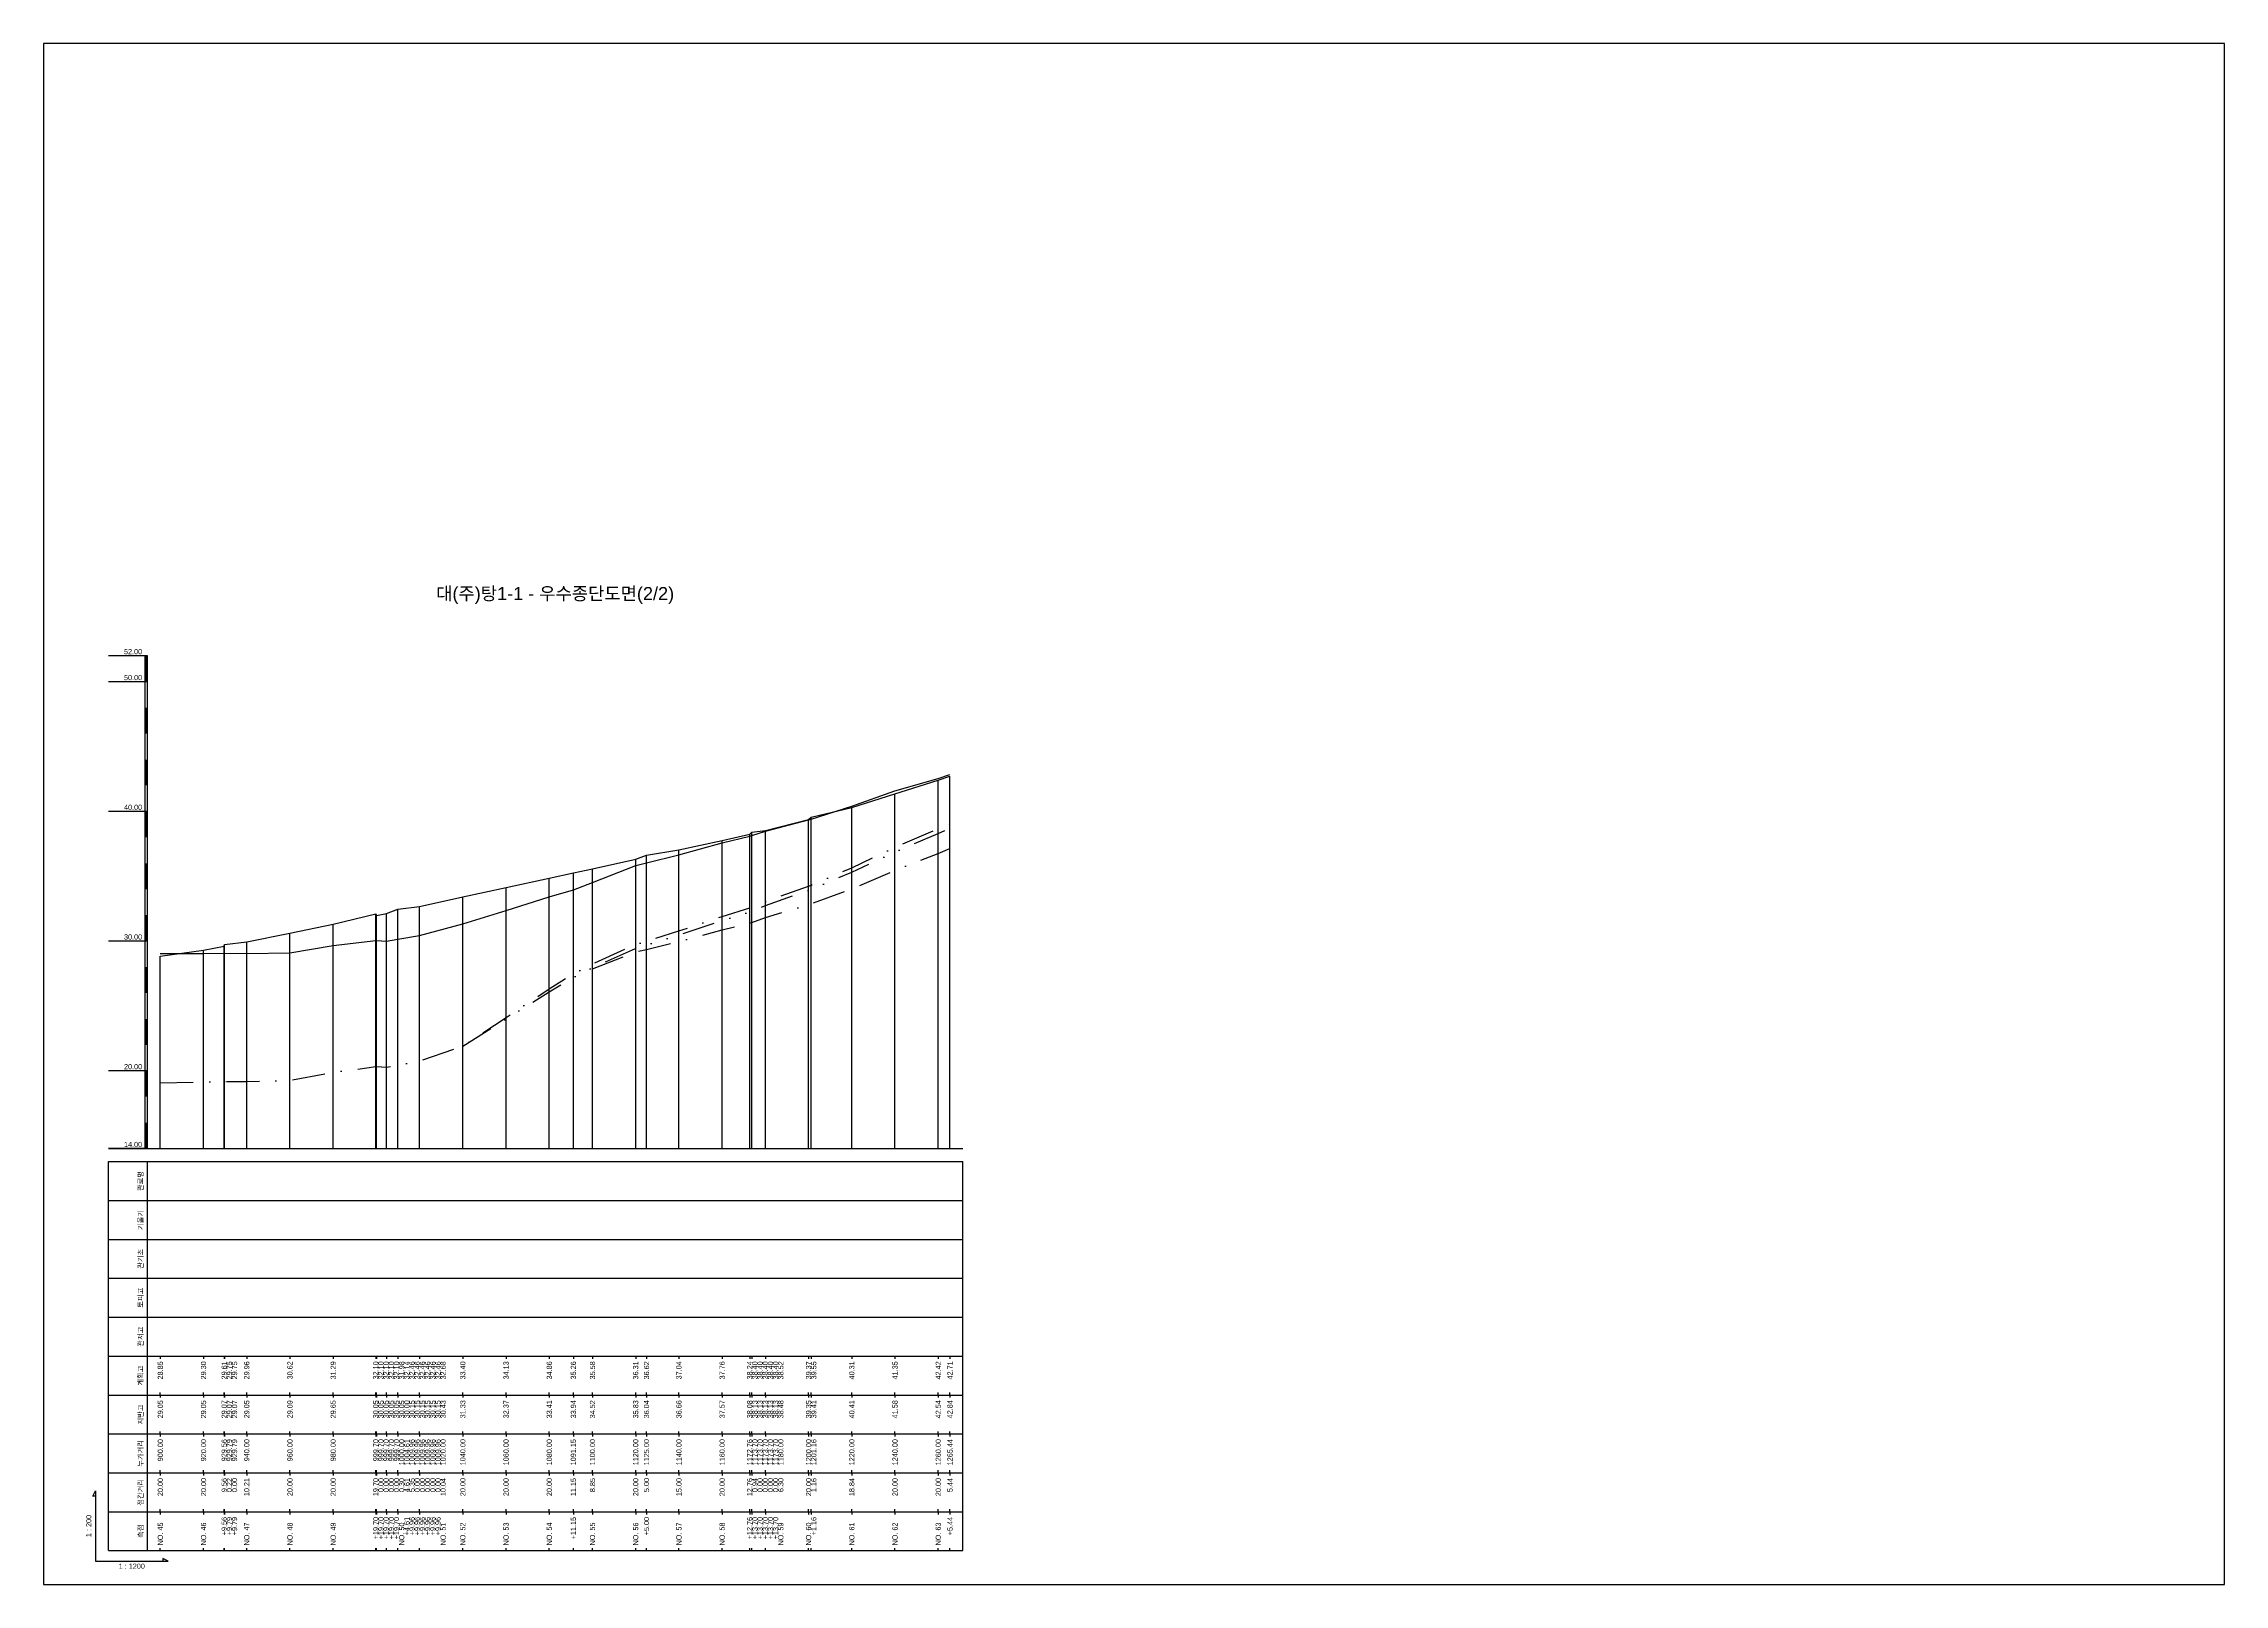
# Model space of a CAD drawing. Header units: millimetres. Extents: x -105495 to 3444, y -108190 to 2013.
# Drawn here: x 20 to 861, y -25760 to -25166 of the extents above; entities that cross this region are included whole.
import ezdxf
from ezdxf.enums import TextEntityAlignment as Align

# ---------------------------------------------------------------- set-up
doc = ezdxf.new("R2010")
doc.units = ezdxf.units.MM
for name, pattern in [('BORDER', [44.45, 12.7, -6.35, 12.7, -6.35, 0, -6.35]), ('DASHDOT', [25.4, 12.7, -6.35, 0, -6.35]), ('DIVIDE', [31.75, 12.7, -6.35, 0, -6.35, 0, -6.35])]:
    doc.linetypes.add(name, pattern=pattern)
for name, color, linetype in [('KZ_종단_계획선', 1, 'Continuous'), ('KZ_종단_노선명', 7, 'Continuous'), ('KZ_종단_도각', 7, 'Continuous'), ('KZ_종단_수직선', 7, 'Continuous'), ('KZ_종단_암선1', 56, 'DASHDOT'), ('KZ_종단_암선2', 4, 'DIVIDE'), ('KZ_종단_암선3', 6, 'BORDER'), ('KZ_종단_지반선', 3, 'Continuous'), ('KZ_종단_테이블문자', 7, 'Continuous'), ('KZ_종단_테이블선', 7, 'Continuous'), ('KZ_종단_폴대', 7, 'Continuous')]:
    doc.layers.add(name, color=color, linetype=linetype)
doc.styles.get("Standard").update_dxf_attribs({"font": 'arial.ttf'})

msp = doc.modelspace()

# ---------------------------------------------------------------- linework, layer by layer
at = {"layer": 'KZ_종단_계획선'}
msp.add_lwpolyline([(65, -25517.77), (65, -25517.77), (81.67, -25515.52), (89.64, -25513.97), (89.82, -25513.27), (89.82, -25513.27), (98.33, -25512.22), (115, -25508.88), (131.67, -25505.53), (148.09, -25501.51), (148.09, -25501.51), (148.09, -25501.51), (148.09, -25501.51), (148.09, -25501.51), (148.33, -25502.12), (152.17, -25501.32), (156.63, -25499.71), (156.63, -25499.71), (156.63, -25499.71), (156.63, -25499.71), (156.63, -25499.71), (156.63, -25499.71), (165, -25498.6), (181.67, -25494.98), (198.33, -25491.35), (215, -25487.72), (224.3, -25485.69), (231.67, -25484.08), (248.33, -25480.45), (252.5, -25478.88), (265, -25476.81), (281.67, -25473.18), (292.3, -25470.82), (293.09, -25469.98), (293.09, -25469.98), (293.09, -25469.98), (293.09, -25469.98), (293.09, -25469.98), (298.33, -25469.41), (315, -25465.17), (315.97, -25464.23), (331.67, -25460.44), (348.33, -25455.25), (365, -25449.91), (369.53, -25448.46)], dxfattribs=at)
at = {"layer": 'KZ_종단_도각'}
msp.add_lwpolyline([(20, -25760), (861, -25760), (861, -25166), (20, -25166)], close=True, dxfattribs=at)
at = {"layer": 'KZ_종단_수직선'}
for p, q in [((369.53, -25592), (369.53, -25448.46)), ((348.33, -25592), (348.33, -25455.25)), ((365, -25592), (365, -25449.91)), ((315, -25592), (315, -25465.17)), ((315.97, -25592), (315.97, -25464.23)), ((331.67, -25592), (331.67, -25460.44)), ((281.67, -25592), (281.67, -25473.18)), ((292.3, -25592), (292.3, -25470.82)), ((293.08, -25592), (293.08, -25469.98)), ((293.08, -25592), (293.08, -25469.98)), ((293.08, -25592), (293.08, -25469.98)), ((293.08, -25592), (293.08, -25469.98)), ((293.08, -25592), (293.08, -25469.98)), ((298.33, -25592), (298.33, -25469.41)), ((248.33, -25592), (248.33, -25480.45)), ((252.5, -25592), (252.5, -25478.88)), ((265, -25592), (265, -25476.81)), ((215, -25592), (215, -25487.72)), ((224.29, -25592), (224.29, -25485.69)), ((231.67, -25592), (231.67, -25484.08)), ((165, -25592), (165, -25498.6)), ((181.67, -25592), (181.67, -25494.98)), ((198.33, -25592), (198.33, -25491.35)), ((131.67, -25592), (131.67, -25505.53)), ((148.08, -25592), (148.08, -25501.51)), ((148.08, -25592), (148.08, -25501.51)), ((148.08, -25592), (148.08, -25501.51)), ((148.08, -25592), (148.08, -25501.51)), ((148.08, -25592), (148.08, -25501.51)), ((148.33, -25592), (148.33, -25502.12)), ((152.17, -25592), (152.17, -25501.32)), ((156.63, -25592), (156.63, -25499.71)), ((156.63, -25592), (156.63, -25499.71)), ((156.63, -25592), (156.63, -25499.71)), ((156.63, -25592), (156.63, -25499.71)), ((156.63, -25592), (156.63, -25499.71)), ((156.63, -25592), (156.63, -25499.71)), ((81.67, -25592), (81.67, -25515.52)), ((89.63, -25592), (89.63, -25513.97)), ((89.82, -25592), (89.82, -25513.27)), ((89.82, -25592), (89.82, -25513.27)), ((98.33, -25592), (98.33, -25512.22)), ((115, -25592), (115, -25508.88)), ((65, -25592), (65, -25517.77))]:
    msp.add_line(p, q, dxfattribs=at)
at = {"layer": 'KZ_종단_암선1', "flags": 128}
msp.add_lwpolyline([(65, -25566.58), (81.67, -25566.37), (89.63, -25566.16), (89.82, -25566.15), (89.82, -25566.15), (98.33, -25566.09), (115, -25565.67), (131.67, -25562.61), (148.08, -25560.4), (148.08, -25560.4), (148.08, -25560.4), (148.08, -25560.4), (148.08, -25560.4), (148.33, -25560.37), (152.17, -25560.61), (156.63, -25559.79), (156.63, -25559.79), (156.63, -25559.79), (156.63, -25559.79), (156.63, -25559.79), (156.63, -25559.79), (165, -25558.26), (181.67, -25552.4), (198.33, -25541.43), (215, -25530.42), (224.29, -25524.54), (231.67, -25520.86), (248.33, -25513.26), (252.5, -25511.97), (265, -25508.09), (281.67, -25502.51), (292.3, -25499.21), (293.08, -25498.88), (293.08, -25498.88), (293.08, -25498.88), (293.08, -25498.88), (293.08, -25498.88), (298.33, -25496.7), (315, -25490.8), (315.97, -25490.38), (331.67, -25483.71), (348.33, -25475.8), (365, -25468.67), (369.53, -25466.55)], dxfattribs=at)
at = {"layer": 'KZ_종단_암선2', "flags": 128}
msp.add_lwpolyline([(181.67, -25552.5), (198.33, -25542.04), (215, -25531.54), (224.29, -25525.94), (231.67, -25522.31), (248.33, -25514.74), (252.5, -25513.46), (265, -25509.6), (281.67, -25504.06), (292.3, -25500.78), (293.08, -25500.46), (293.08, -25500.46), (293.08, -25500.46), (293.08, -25500.46), (293.08, -25500.46), (298.33, -25498.28), (315, -25492.44), (315.97, -25492.03), (331.67, -25485.42), (348.33, -25477.59), (365, -25470.56), (369.53, -25468.46)], dxfattribs=at)
at = {"layer": 'KZ_종단_암선3', "flags": 128}
msp.add_lwpolyline([(231.67, -25522.71), (248.33, -25516.22), (252.5, -25515.2), (265, -25512.15), (281.67, -25507.68), (292.3, -25505.06), (293.08, -25504.78), (293.08, -25504.78), (293.08, -25504.78), (293.08, -25504.78), (293.08, -25504.78), (298.33, -25502.92), (315, -25498), (315.97, -25497.64), (331.67, -25491.82), (348.33, -25484.7), (365, -25478.28), (369.53, -25476.33)], dxfattribs=at)
at = {"layer": 'KZ_종단_지반선', "flags": 128}
msp.add_lwpolyline([(65, -25516.73), (81.67, -25516.77), (89.63, -25516.67), (89.82, -25516.67), (89.82, -25516.67), (98.33, -25516.73), (115, -25516.55), (131.67, -25513.73), (148.08, -25511.76), (148.08, -25511.76), (148.08, -25511.76), (148.08, -25511.76), (148.08, -25511.76), (148.33, -25511.73), (152.17, -25512.02), (156.63, -25511.27), (156.63, -25511.27), (156.63, -25511.27), (156.63, -25511.27), (156.63, -25511.27), (156.63, -25511.27), (165, -25509.86), (181.67, -25505.33), (198.33, -25500.15), (215, -25494.94), (224.29, -25492.28), (231.67, -25489.41), (248.33, -25482.83), (252.5, -25481.79), (265, -25478.68), (281.67, -25474.14), (292.3, -25471.61), (293.08, -25471.35), (293.08, -25471.35), (293.08, -25471.35), (293.08, -25471.35), (293.08, -25471.35), (298.33, -25469.59), (315, -25465.23), (315.97, -25464.93), (331.67, -25459.96), (348.33, -25454.11), (365, -25449.28), (369.53, -25447.81)], dxfattribs=at)
at = {"layer": 'KZ_종단_테이블선'}
for p, q in [((45, -25592), (374.53, -25592)), ((45, -25612), (45, -25597)), ((45, -25597), (374.53, -25597)), ((60, -25612), (60, -25597)), ((374.53, -25612), (374.53, -25597)), ((45, -25627), (45, -25612)), ((45, -25612), (374.53, -25612)), ((60, -25627), (60, -25612)), ((374.53, -25627), (374.53, -25612)), ((45, -25642), (45, -25627)), ((45, -25627), (374.53, -25627)), ((60, -25642), (60, -25627)), ((374.53, -25642), (374.53, -25627)), ((45, -25657), (45, -25642)), ((45, -25642), (374.53, -25642)), ((60, -25657), (60, -25642)), ((374.53, -25657), (374.53, -25642)), ((45, -25672), (45, -25657)), ((45, -25657), (374.53, -25657)), ((60, -25672), (60, -25657)), ((374.53, -25672), (374.53, -25657)), ((45, -25687), (45, -25672)), ((45, -25672), (374.53, -25672)), ((60, -25687), (60, -25672)), ((65, -25672), (65, -25673)), ((81.67, -25672), (81.67, -25673)), ((89.63, -25672), (89.63, -25673)), ((89.82, -25672), (89.82, -25673)), ((89.82, -25672), (89.82, -25673)), ((98.33, -25672), (98.33, -25673)), ((115, -25672), (115, -25673)), ((131.67, -25672), (131.67, -25673)), ((148.08, -25672), (148.08, -25673)), ((148.08, -25672), (148.08, -25673)), ((148.08, -25672), (148.08, -25673)), ((148.08, -25672), (148.08, -25673)), ((148.08, -25672), (148.08, -25673)), ((148.33, -25672), (148.33, -25673)), ((152.17, -25672), (152.17, -25673)), ((156.63, -25672), (156.63, -25673)), ((156.63, -25672), (156.63, -25673)), ((156.63, -25672), (156.63, -25673)), ((156.63, -25672), (156.63, -25673)), ((156.63, -25672), (156.63, -25673)), ((156.63, -25672), (156.63, -25673)), ((165, -25672), (165, -25673)), ((181.67, -25672), (181.67, -25673)), ((198.33, -25672), (198.33, -25673)), ((215, -25672), (215, -25673)), ((224.29, -25672), (224.29, -25673)), ((231.67, -25672), (231.67, -25673)), ((248.33, -25672), (248.33, -25673)), ((252.5, -25672), (252.5, -25673)), ((265, -25672), (265, -25673)), ((281.67, -25672), (281.67, -25673)), ((292.3, -25672), (292.3, -25673)), ((293.08, -25672), (293.08, -25673)), ((293.08, -25672), (293.08, -25673)), ((293.08, -25672), (293.08, -25673)), ((293.08, -25672), (293.08, -25673)), ((293.08, -25672), (293.08, -25673)), ((298.33, -25672), (298.33, -25673)), ((315, -25672), (315, -25673)), ((315.97, -25672), (315.97, -25673)), ((331.67, -25672), (331.67, -25673)), ((348.33, -25672), (348.33, -25673)), ((365, -25672), (365, -25673)), ((369.53, -25672), (369.53, -25673)), ((374.53, -25687), (374.53, -25672)), ((45, -25702), (45, -25687)), ((45, -25687), (374.53, -25687)), ((60, -25702), (60, -25687)), ((65, -25687), (65, -25686)), ((65, -25687), (65, -25688)), ((81.67, -25687), (81.67, -25686)), ((81.67, -25687), (81.67, -25688)), ((89.63, -25687), (89.63, -25686)), ((89.63, -25687), (89.63, -25688)), ((89.82, -25687), (89.82, -25686)), ((89.82, -25687), (89.82, -25686)), ((89.82, -25687), (89.82, -25688)), ((89.82, -25687), (89.82, -25688)), ((98.33, -25687), (98.33, -25686)), ((98.33, -25687), (98.33, -25688)), ((115, -25687), (115, -25686)), ((115, -25687), (115, -25688)), ((131.67, -25687), (131.67, -25686)), ((131.67, -25687), (131.67, -25688)), ((148.08, -25687), (148.08, -25686)), ((148.08, -25687), (148.08, -25686)), ((148.08, -25687), (148.08, -25686)), ((148.08, -25687), (148.08, -25686)), ((148.08, -25687), (148.08, -25686)), ((148.08, -25687), (148.08, -25688)), ((148.08, -25687), (148.08, -25688)), ((148.08, -25687), (148.08, -25688)), ((148.08, -25687), (148.08, -25688)), ((148.08, -25687), (148.08, -25688)), ((148.33, -25687), (148.33, -25686)), ((148.33, -25687), (148.33, -25688)), ((152.17, -25687), (152.17, -25686)), ((152.17, -25687), (152.17, -25688)), ((156.63, -25687), (156.63, -25686)), ((156.63, -25687), (156.63, -25686)), ((156.63, -25687), (156.63, -25686)), ((156.63, -25687), (156.63, -25686)), ((156.63, -25687), (156.63, -25686)), ((156.63, -25687), (156.63, -25686)), ((156.63, -25687), (156.63, -25688)), ((156.63, -25687), (156.63, -25688)), ((156.63, -25687), (156.63, -25688)), ((156.63, -25687), (156.63, -25688)), ((156.63, -25687), (156.63, -25688)), ((156.63, -25687), (156.63, -25688)), ((165, -25687), (165, -25686)), ((165, -25687), (165, -25688)), ((181.67, -25687), (181.67, -25686)), ((181.67, -25687), (181.67, -25688)), ((198.33, -25687), (198.33, -25686)), ((198.33, -25687), (198.33, -25688)), ((215, -25687), (215, -25686)), ((215, -25687), (215, -25688)), ((224.29, -25687), (224.29, -25686)), ((224.29, -25687), (224.29, -25688)), ((231.67, -25687), (231.67, -25686)), ((231.67, -25687), (231.67, -25688)), ((248.33, -25687), (248.33, -25686)), ((248.33, -25687), (248.33, -25688)), ((252.5, -25687), (252.5, -25686)), ((252.5, -25687), (252.5, -25688)), ((265, -25687), (265, -25686)), ((265, -25687), (265, -25688)), ((281.67, -25687), (281.67, -25686)), ((281.67, -25687), (281.67, -25688)), ((292.3, -25687), (292.3, -25686)), ((292.3, -25687), (292.3, -25688)), ((293.08, -25687), (293.08, -25686)), ((293.08, -25687), (293.08, -25686)), ((293.08, -25687), (293.08, -25686)), ((293.08, -25687), (293.08, -25686)), ((293.08, -25687), (293.08, -25686)), ((293.08, -25687), (293.08, -25688)), ((293.08, -25687), (293.08, -25688)), ((293.08, -25687), (293.08, -25688)), ((293.08, -25687), (293.08, -25688)), ((293.08, -25687), (293.08, -25688)), ((298.33, -25687), (298.33, -25686)), ((298.33, -25687), (298.33, -25688)), ((315, -25687), (315, -25686)), ((315, -25687), (315, -25688)), ((315.97, -25687), (315.97, -25686)), ((315.97, -25687), (315.97, -25688)), ((331.67, -25687), (331.67, -25686)), ((331.67, -25687), (331.67, -25688)), ((348.33, -25687), (348.33, -25686)), ((348.33, -25687), (348.33, -25688)), ((365, -25687), (365, -25686)), ((365, -25687), (365, -25688)), ((369.53, -25687), (369.53, -25686)), ((369.53, -25687), (369.53, -25688)), ((374.53, -25702), (374.53, -25687)), ((45, -25717), (45, -25702)), ((45, -25702), (374.53, -25702)), ((60, -25717), (60, -25702)), ((65, -25702), (65, -25701)), ((65, -25702), (65, -25703)), ((81.67, -25702), (81.67, -25701)), ((81.67, -25702), (81.67, -25703)), ((89.63, -25702), (89.63, -25701)), ((89.63, -25702), (89.63, -25703)), ((89.82, -25702), (89.82, -25701)), ((89.82, -25702), (89.82, -25701)), ((89.82, -25702), (89.82, -25703)), ((89.82, -25702), (89.82, -25703)), ((98.33, -25702), (98.33, -25701)), ((98.33, -25702), (98.33, -25703)), ((115, -25702), (115, -25701)), ((115, -25702), (115, -25703)), ((131.67, -25702), (131.67, -25701)), ((131.67, -25702), (131.67, -25703)), ((148.08, -25702), (148.08, -25701)), ((148.08, -25702), (148.08, -25701)), ((148.08, -25702), (148.08, -25701)), ((148.08, -25702), (148.08, -25701)), ((148.08, -25702), (148.08, -25701)), ((148.08, -25702), (148.08, -25703)), ((148.08, -25702), (148.08, -25703)), ((148.08, -25702), (148.08, -25703)), ((148.08, -25702), (148.08, -25703)), ((148.08, -25702), (148.08, -25703)), ((148.33, -25702), (148.33, -25701)), ((148.33, -25702), (148.33, -25703)), ((152.17, -25702), (152.17, -25701)), ((152.17, -25702), (152.17, -25703)), ((156.63, -25702), (156.63, -25701)), ((156.63, -25702), (156.63, -25701)), ((156.63, -25702), (156.63, -25701)), ((156.63, -25702), (156.63, -25701)), ((156.63, -25702), (156.63, -25701)), ((156.63, -25702), (156.63, -25701)), ((156.63, -25702), (156.63, -25703)), ((156.63, -25702), (156.63, -25703)), ((156.63, -25702), (156.63, -25703)), ((156.63, -25702), (156.63, -25703)), ((156.63, -25702), (156.63, -25703)), ((156.63, -25702), (156.63, -25703)), ((165, -25702), (165, -25701)), ((165, -25702), (165, -25703)), ((181.67, -25702), (181.67, -25701)), ((181.67, -25702), (181.67, -25703)), ((198.33, -25702), (198.33, -25701)), ((198.33, -25702), (198.33, -25703)), ((215, -25702), (215, -25701)), ((215, -25702), (215, -25703)), ((224.29, -25702), (224.29, -25701)), ((224.29, -25702), (224.29, -25703)), ((231.67, -25702), (231.67, -25701)), ((231.67, -25702), (231.67, -25703)), ((248.33, -25702), (248.33, -25701)), ((248.33, -25702), (248.33, -25703)), ((252.5, -25702), (252.5, -25701)), ((252.5, -25702), (252.5, -25703)), ((265, -25702), (265, -25701)), ((265, -25702), (265, -25703)), ((281.67, -25702), (281.67, -25701)), ((281.67, -25702), (281.67, -25703)), ((292.3, -25702), (292.3, -25701)), ((292.3, -25702), (292.3, -25703)), ((293.08, -25702), (293.08, -25701)), ((293.08, -25702), (293.08, -25701)), ((293.08, -25702), (293.08, -25701)), ((293.08, -25702), (293.08, -25701)), ((293.08, -25702), (293.08, -25701)), ((293.08, -25702), (293.08, -25703)), ((293.08, -25702), (293.08, -25703)), ((293.08, -25702), (293.08, -25703)), ((293.08, -25702), (293.08, -25703)), ((293.08, -25702), (293.08, -25703)), ((298.33, -25702), (298.33, -25701)), ((298.33, -25702), (298.33, -25703)), ((315, -25702), (315, -25701)), ((315, -25702), (315, -25703)), ((315.97, -25702), (315.97, -25701)), ((315.97, -25702), (315.97, -25703)), ((331.67, -25702), (331.67, -25701)), ((331.67, -25702), (331.67, -25703)), ((348.33, -25702), (348.33, -25701)), ((348.33, -25702), (348.33, -25703)), ((365, -25702), (365, -25701)), ((365, -25702), (365, -25703)), ((369.53, -25702), (369.53, -25701)), ((369.53, -25702), (369.53, -25703)), ((374.53, -25717), (374.53, -25702)), ((45, -25732), (45, -25717)), ((45, -25717), (374.53, -25717)), ((60, -25732), (60, -25717)), ((65, -25717), (65, -25716)), ((65, -25717), (65, -25718)), ((81.67, -25717), (81.67, -25716)), ((81.67, -25717), (81.67, -25718)), ((89.63, -25717), (89.63, -25716)), ((89.63, -25717), (89.63, -25718)), ((89.82, -25717), (89.82, -25716)), ((89.82, -25717), (89.82, -25716)), ((89.82, -25717), (89.82, -25718)), ((89.82, -25717), (89.82, -25718)), ((98.33, -25717), (98.33, -25716)), ((98.33, -25717), (98.33, -25718)), ((115, -25717), (115, -25716)), ((115, -25717), (115, -25718)), ((131.67, -25717), (131.67, -25716)), ((131.67, -25717), (131.67, -25718)), ((148.08, -25717), (148.08, -25716)), ((148.08, -25717), (148.08, -25716)), ((148.08, -25717), (148.08, -25716)), ((148.08, -25717), (148.08, -25716)), ((148.08, -25717), (148.08, -25716)), ((148.08, -25717), (148.08, -25718)), ((148.08, -25717), (148.08, -25718)), ((148.08, -25717), (148.08, -25718)), ((148.08, -25717), (148.08, -25718)), ((148.08, -25717), (148.08, -25718)), ((148.33, -25717), (148.33, -25716)), ((148.33, -25717), (148.33, -25718)), ((152.17, -25717), (152.17, -25716)), ((152.17, -25717), (152.17, -25718)), ((156.63, -25717), (156.63, -25716)), ((156.63, -25717), (156.63, -25716)), ((156.63, -25717), (156.63, -25716)), ((156.63, -25717), (156.63, -25716)), ((156.63, -25717), (156.63, -25716)), ((156.63, -25717), (156.63, -25716)), ((156.63, -25717), (156.63, -25718)), ((156.63, -25717), (156.63, -25718)), ((156.63, -25717), (156.63, -25718)), ((156.63, -25717), (156.63, -25718)), ((156.63, -25717), (156.63, -25718)), ((156.63, -25717), (156.63, -25718)), ((165, -25717), (165, -25716)), ((165, -25717), (165, -25718)), ((181.67, -25717), (181.67, -25716)), ((181.67, -25717), (181.67, -25718)), ((198.33, -25717), (198.33, -25716)), ((198.33, -25717), (198.33, -25718)), ((215, -25717), (215, -25716)), ((215, -25717), (215, -25718)), ((224.29, -25717), (224.29, -25716)), ((224.29, -25717), (224.29, -25718)), ((231.67, -25717), (231.67, -25716)), ((231.67, -25717), (231.67, -25718)), ((248.33, -25717), (248.33, -25716)), ((248.33, -25717), (248.33, -25718)), ((252.5, -25717), (252.5, -25716)), ((252.5, -25717), (252.5, -25718)), ((265, -25717), (265, -25716)), ((265, -25717), (265, -25718)), ((281.67, -25717), (281.67, -25716)), ((281.67, -25717), (281.67, -25718)), ((292.3, -25717), (292.3, -25716)), ((292.3, -25717), (292.3, -25718)), ((293.08, -25717), (293.08, -25716)), ((293.08, -25717), (293.08, -25716)), ((293.08, -25717), (293.08, -25716)), ((293.08, -25717), (293.08, -25716)), ((293.08, -25717), (293.08, -25716)), ((293.08, -25717), (293.08, -25718)), ((293.08, -25717), (293.08, -25718)), ((293.08, -25717), (293.08, -25718)), ((293.08, -25717), (293.08, -25718)), ((293.08, -25717), (293.08, -25718)), ((298.33, -25717), (298.33, -25716)), ((298.33, -25717), (298.33, -25718)), ((315, -25717), (315, -25716)), ((315, -25717), (315, -25718)), ((315.97, -25717), (315.97, -25716)), ((315.97, -25717), (315.97, -25718)), ((331.67, -25717), (331.67, -25716)), ((331.67, -25717), (331.67, -25718)), ((348.33, -25717), (348.33, -25716)), ((348.33, -25717), (348.33, -25718)), ((365, -25717), (365, -25716)), ((365, -25717), (365, -25718)), ((369.53, -25717), (369.53, -25716)), ((369.53, -25717), (369.53, -25718)), ((374.53, -25732), (374.53, -25717)), ((45, -25747), (45, -25732)), ((45, -25732), (374.53, -25732)), ((60, -25747), (60, -25732)), ((65, -25732), (65, -25731)), ((65, -25732), (65, -25733)), ((81.67, -25732), (81.67, -25731)), ((81.67, -25732), (81.67, -25733)), ((89.63, -25732), (89.63, -25731)), ((89.63, -25732), (89.63, -25733)), ((89.82, -25732), (89.82, -25731)), ((89.82, -25732), (89.82, -25731)), ((89.82, -25732), (89.82, -25733)), ((89.82, -25732), (89.82, -25733)), ((98.33, -25732), (98.33, -25731)), ((98.33, -25732), (98.33, -25733)), ((115, -25732), (115, -25731)), ((115, -25732), (115, -25733)), ((131.67, -25732), (131.67, -25731)), ((131.67, -25732), (131.67, -25733)), ((148.08, -25732), (148.08, -25731)), ((148.08, -25732), (148.08, -25731)), ((148.08, -25732), (148.08, -25731)), ((148.08, -25732), (148.08, -25731)), ((148.08, -25732), (148.08, -25731)), ((148.08, -25732), (148.08, -25733)), ((148.08, -25732), (148.08, -25733)), ((148.08, -25732), (148.08, -25733)), ((148.08, -25732), (148.08, -25733)), ((148.08, -25732), (148.08, -25733)), ((148.33, -25732), (148.33, -25731)), ((148.33, -25732), (148.33, -25733)), ((152.17, -25732), (152.17, -25731)), ((152.17, -25732), (152.17, -25733)), ((156.63, -25732), (156.63, -25731)), ((156.63, -25732), (156.63, -25731)), ((156.63, -25732), (156.63, -25731)), ((156.63, -25732), (156.63, -25731)), ((156.63, -25732), (156.63, -25731)), ((156.63, -25732), (156.63, -25731)), ((156.63, -25732), (156.63, -25733)), ((156.63, -25732), (156.63, -25733)), ((156.63, -25732), (156.63, -25733)), ((156.63, -25732), (156.63, -25733)), ((156.63, -25732), (156.63, -25733)), ((156.63, -25732), (156.63, -25733)), ((165, -25732), (165, -25731)), ((165, -25732), (165, -25733)), ((181.67, -25732), (181.67, -25731)), ((181.67, -25732), (181.67, -25733)), ((198.33, -25732), (198.33, -25731)), ((198.33, -25732), (198.33, -25733)), ((215, -25732), (215, -25731)), ((215, -25732), (215, -25733)), ((224.29, -25732), (224.29, -25731)), ((224.29, -25732), (224.29, -25733)), ((231.67, -25732), (231.67, -25731)), ((231.67, -25732), (231.67, -25733)), ((248.33, -25732), (248.33, -25731)), ((248.33, -25732), (248.33, -25733)), ((252.5, -25732), (252.5, -25731)), ((252.5, -25732), (252.5, -25733)), ((265, -25732), (265, -25731)), ((265, -25732), (265, -25733)), ((281.67, -25732), (281.67, -25731)), ((281.67, -25732), (281.67, -25733)), ((292.3, -25732), (292.3, -25731)), ((292.3, -25732), (292.3, -25733)), ((293.08, -25732), (293.08, -25731)), ((293.08, -25732), (293.08, -25731)), ((293.08, -25732), (293.08, -25731)), ((293.08, -25732), (293.08, -25731)), ((293.08, -25732), (293.08, -25731)), ((293.08, -25732), (293.08, -25733)), ((293.08, -25732), (293.08, -25733)), ((293.08, -25732), (293.08, -25733)), ((293.08, -25732), (293.08, -25733)), ((293.08, -25732), (293.08, -25733)), ((298.33, -25732), (298.33, -25731)), ((298.33, -25732), (298.33, -25733)), ((315, -25732), (315, -25731)), ((315, -25732), (315, -25733)), ((315.97, -25732), (315.97, -25731)), ((315.97, -25732), (315.97, -25733)), ((331.67, -25732), (331.67, -25731)), ((331.67, -25732), (331.67, -25733)), ((348.33, -25732), (348.33, -25731)), ((348.33, -25732), (348.33, -25733)), ((365, -25732), (365, -25731)), ((365, -25732), (365, -25733)), ((369.53, -25732), (369.53, -25731)), ((369.53, -25732), (369.53, -25733)), ((374.53, -25747), (374.53, -25732)), ((45, -25747), (374.53, -25747)), ((65, -25747), (65, -25746)), ((81.67, -25747), (81.67, -25746)), ((89.63, -25747), (89.63, -25746)), ((89.82, -25747), (89.82, -25746)), ((89.82, -25747), (89.82, -25746)), ((98.33, -25747), (98.33, -25746)), ((115, -25747), (115, -25746)), ((131.67, -25747), (131.67, -25746)), ((148.08, -25747), (148.08, -25746)), ((148.08, -25747), (148.08, -25746)), ((148.08, -25747), (148.08, -25746)), ((148.08, -25747), (148.08, -25746)), ((148.08, -25747), (148.08, -25746)), ((148.33, -25747), (148.33, -25746)), ((152.17, -25747), (152.17, -25746)), ((156.63, -25747), (156.63, -25746)), ((156.63, -25747), (156.63, -25746)), ((156.63, -25747), (156.63, -25746)), ((156.63, -25747), (156.63, -25746)), ((156.63, -25747), (156.63, -25746)), ((156.63, -25747), (156.63, -25746)), ((165, -25747), (165, -25746)), ((181.67, -25747), (181.67, -25746)), ((198.33, -25747), (198.33, -25746)), ((215, -25747), (215, -25746)), ((224.29, -25747), (224.29, -25746)), ((231.67, -25747), (231.67, -25746)), ((248.33, -25747), (248.33, -25746)), ((252.5, -25747), (252.5, -25746)), ((265, -25747), (265, -25746)), ((281.67, -25747), (281.67, -25746)), ((292.3, -25747), (292.3, -25746)), ((293.08, -25747), (293.08, -25746)), ((293.08, -25747), (293.08, -25746)), ((293.08, -25747), (293.08, -25746)), ((293.08, -25747), (293.08, -25746)), ((293.08, -25747), (293.08, -25746)), ((298.33, -25747), (298.33, -25746)), ((315, -25747), (315, -25746)), ((315.97, -25747), (315.97, -25746)), ((331.67, -25747), (331.67, -25746)), ((348.33, -25747), (348.33, -25746)), ((365, -25747), (365, -25746)), ((369.53, -25747), (369.53, -25746))]:
    msp.add_line(p, q, dxfattribs=at)
msp.add_lwpolyline([(40, -25726), (39, -25726), (40, -25724), (40, -25751), (68, -25751), (66, -25750), (66, -25751)], dxfattribs=at)
at = {"layer": 'KZ_종단_폴대'}
for p, q in [((60, -25402), (45, -25402)), ((60, -25412), (45, -25412)), ((60, -25462), (45, -25462)), ((60, -25512), (45, -25512)), ((60, -25562), (45, -25562)), ((60, -25592), (45, -25592))]:
    msp.add_line(p, q, dxfattribs=at)
at = {"layer": 'KZ_종단_폴대', "const_width": 1}
for points in [[(59.5, -25412), (59.5, -25402)], [(59.5, -25432), (59.5, -25422)], [(59.5, -25452), (59.5, -25442)], [(59.5, -25472), (59.5, -25462)], [(59.5, -25492), (59.5, -25482)], [(59.5, -25512), (59.5, -25502)], [(59.5, -25532), (59.5, -25522)], [(59.5, -25552), (59.5, -25542)], [(59.5, -25572), (59.5, -25562)], [(59.5, -25592), (59.5, -25582)]]:
    msp.add_lwpolyline(points, dxfattribs=at)
at = {"layer": 'KZ_종단_폴대'}
msp.add_lwpolyline([(60, -25592), (60, -25402), (59, -25402), (59, -25592), (60, -25592)], dxfattribs=at)

# ---------------------------------------------------------------- texts
at = {"layer": 'KZ_종단_노선명'}
msp.add_text('대(주)탕1-1 - 우수종단도면(2/2)', height=5, dxfattribs=at).set_placement((217.27, -25382), align=Align.BOTTOM_CENTER)
at = {"layer": 'KZ_종단_테이블문자'}
for s, p in [('28.85', (65, -25674)), ('29.30', (81.67, -25674)), ('29.61', (89.63, -25674)), ('29.75', (91.63, -25674)), ('29.75', (93.63, -25674)), ('29.96', (98.33, -25674)), ('30.62', (115, -25674)), ('31.29', (131.67, -25674)), ('32.10', (148.08, -25674)), ('32.10', (150.08, -25674)), ('32.10', (152.08, -25674)), ('32.10', (154.08, -25674)), ('32.10', (156.08, -25674)), ('31.98', (158.08, -25674)), ('32.14', (160.08, -25674)), ('32.46', (162.08, -25674)), ('32.46', (164.08, -25674)), ('32.46', (166.08, -25674)), ('32.46', (168.08, -25674)), ('32.46', (170.08, -25674)), ('32.46', (172.08, -25674)), ('32.68', (174.08, -25674)), ('33.40', (181.67, -25674)), ('34.13', (198.33, -25674)), ('34.86', (215, -25674)), ('35.26', (224.29, -25674)), ('35.58', (231.67, -25674)), ('36.31', (248.33, -25674)), ('36.62', (252.5, -25674)), ('37.04', (265, -25674)), ('37.76', (281.67, -25674)), ('38.24', (292.3, -25674)), ('38.40', (294.3, -25674)), ('38.40', (296.3, -25674)), ('38.40', (298.3, -25674)), ('38.40', (300.3, -25674)), ('38.40', (302.3, -25674)), ('38.52', (304.3, -25674)), ('39.37', (315, -25674)), ('39.55', (317, -25674)), ('40.31', (331.67, -25674)), ('41.35', (348.33, -25674)), ('42.42', (365, -25674)), ('42.71', (369.53, -25674)), ('29.05', (65, -25689)), ('29.05', (81.67, -25689)), ('29.07', (89.63, -25689)), ('29.07', (91.63, -25689)), ('29.07', (93.63, -25689)), ('29.05', (98.33, -25689)), ('29.09', (115, -25689)), ('29.65', (131.67, -25689)), ('30.05', (148.08, -25689)), ('30.05', (150.08, -25689)), ('30.05', (152.08, -25689)), ('30.05', (154.08, -25689)), ('30.05', (156.08, -25689)), ('30.05', (158.08, -25689)), ('30.00', (160.08, -25689)), ('30.15', (162.08, -25689)), ('30.15', (164.08, -25689)), ('30.15', (166.08, -25689)), ('30.15', (168.08, -25689)), ('30.15', (170.08, -25689)), ('30.15', (172.08, -25689)), ('30.43', (174.08, -25689)), ('31.33', (181.67, -25689)), ('32.37', (198.33, -25689)), ('33.41', (215, -25689)), ('33.94', (224.29, -25689)), ('34.52', (231.67, -25689)), ('35.83', (248.33, -25689)), ('36.04', (252.5, -25689)), ('36.66', (265, -25689)), ('37.57', (281.67, -25689)), ('38.08', (292.3, -25689)), ('38.13', (294.3, -25689)), ('38.13', (296.3, -25689)), ('38.13', (298.3, -25689)), ('38.13', (300.3, -25689)), ('38.13', (302.3, -25689)), ('38.48', (304.3, -25689)), ('39.35', (315, -25689)), ('39.41', (317, -25689)), ('40.41', (331.67, -25689)), ('41.58', (348.33, -25689)), ('42.54', (365, -25689)), ('42.84', (369.53, -25689)), ('900.00', (65, -25704)), ('920.00', (81.67, -25704)), ('929.56', (89.63, -25704)), ('929.79', (91.63, -25704)), ('929.79', (93.63, -25704)), ('940.00', (98.33, -25704)), ('960.00', (115, -25704)), ('980.00', (131.67, -25704)), ('999.70', (148.08, -25704)), ('999.70', (150.08, -25704)), ('999.70', (152.08, -25704)), ('999.70', (154.08, -25704)), ('999.70', (156.08, -25704)), ('1000.00', (158.08, -25704)), ('1004.61', (160.08, -25704)), ('1009.96', (162.08, -25704)), ('1009.96', (164.08, -25704)), ('1009.96', (166.08, -25704)), ('1009.96', (168.08, -25704)), ('1009.96', (170.08, -25704)), ('1009.96', (172.08, -25704)), ('1020.00', (174.08, -25704)), ('1040.00', (181.67, -25704)), ('1060.00', (198.33, -25704)), ('1080.00', (215, -25704)), ('1091.15', (224.29, -25704)), ('1100.00', (231.67, -25704)), ('1120.00', (248.33, -25704)), ('1125.00', (252.5, -25704)), ('1140.00', (265, -25704)), ('1160.00', (281.67, -25704)), ('1172.76', (292.3, -25704)), ('1173.70', (294.3, -25704)), ('1173.70', (296.3, -25704)), ('1173.70', (298.3, -25704)), ('1173.70', (300.3, -25704)), ('1173.70', (302.3, -25704)), ('1180.00', (304.3, -25704)), ('1200.00', (315, -25704)), ('1201.16', (317, -25704)), ('1220.00', (331.67, -25704)), ('1240.00', (348.33, -25704)), ('1260.00', (365, -25704)), ('1265.44', (369.53, -25704)), ('20.00', (65, -25719)), ('20.00', (81.67, -25719)), ('9.56', (89.63, -25719)), ('0.22', (91.63, -25719)), ('0.00', (93.63, -25719)), ('10.21', (98.33, -25719)), ('20.00', (115, -25719)), ('20.00', (131.67, -25719)), ('19.70', (148.08, -25719)), ('0.00', (150.08, -25719)), ('0.00', (152.08, -25719)), ('0.00', (154.08, -25719)), ('0.00', (156.08, -25719)), ('0.30', (158.08, -25719)), ('4.61', (160.08, -25719)), ('5.35', (162.08, -25719)), ('0.00', (164.08, -25719)), ('0.00', (166.08, -25719)), ('0.00', (168.08, -25719)), ('0.00', (170.08, -25719)), ('0.00', (172.08, -25719)), ('10.04', (174.08, -25719)), ('20.00', (181.67, -25719)), ('20.00', (198.33, -25719)), ('20.00', (215, -25719)), ('11.15', (224.29, -25719)), ('8.85', (231.67, -25719)), ('20.00', (248.33, -25719)), ('5.00', (252.5, -25719)), ('15.00', (265, -25719)), ('20.00', (281.67, -25719)), ('12.76', (292.3, -25719)), ('0.94', (294.3, -25719)), ('0.00', (296.3, -25719)), ('0.00', (298.3, -25719)), ('0.00', (300.3, -25719)), ('0.00', (302.3, -25719)), ('6.30', (304.3, -25719)), ('20.00', (315, -25719)), ('1.16', (317, -25719)), ('18.84', (331.67, -25719)), ('20.00', (348.33, -25719)), ('20.00', (365, -25719)), ('5.44', (369.53, -25719)), ('+9.56', (89.63, -25734)), ('+9.79', (91.63, -25734)), ('+9.79', (93.63, -25734)), ('+19.70', (148.08, -25734)), ('+19.70', (150.08, -25734)), ('+19.70', (152.08, -25734)), ('+19.70', (154.08, -25734)), ('+19.70', (156.08, -25734)), ('+4.61', (160.08, -25734)), ('+9.96', (162.08, -25734)), ('+9.96', (164.08, -25734)), ('+9.96', (166.08, -25734)), ('+9.96', (168.08, -25734)), ('+9.96', (170.08, -25734)), ('+9.96', (172.08, -25734)), ('+11.15', (224.29, -25734)), ('+5.00', (252.5, -25734)), ('+12.76', (292.3, -25734)), ('+13.70', (294.3, -25734)), ('+13.70', (296.3, -25734)), ('+13.70', (298.3, -25734)), ('+13.70', (300.3, -25734)), ('+13.70', (302.3, -25734)), ('+1.16', (317, -25734)), ('+5.44', (369.53, -25734))]:
    msp.add_text(s, height=2, rotation=90, dxfattribs=at).set_placement(p, align=Align.MIDDLE_RIGHT)
for s, p in [('NO. 45', (65, -25745)), ('NO. 46', (81.67, -25745)), ('NO. 47', (98.33, -25745)), ('NO. 48', (115, -25745)), ('NO. 49', (131.67, -25745)), ('NO. 50', (158.08, -25745)), ('NO. 51', (174.08, -25745)), ('NO. 52', (181.67, -25745)), ('NO. 53', (198.33, -25745)), ('NO. 54', (215, -25745)), ('NO. 55', (231.67, -25745)), ('NO. 56', (248.33, -25745)), ('NO. 57', (265, -25745)), ('NO. 58', (281.67, -25745)), ('NO. 59', (304.3, -25745)), ('NO. 60', (315, -25745)), ('NO. 61', (331.67, -25745)), ('NO. 62', (348.33, -25745)), ('NO. 63', (365, -25745))]:
    msp.add_text(s, height=2, rotation=90, dxfattribs=at).set_placement(p, align=Align.MIDDLE_LEFT)
at = {"layer": 'KZ_종단_테이블선'}
for s, p in [('관로명', (59, -25604.5)), ('기울기', (59, -25619.5)), ('관기초', (59, -25634.5)), ('토피고', (59, -25649.5)), ('관저고', (59, -25664.5)), ('계획고', (59, -25679.5)), ('지반고', (59, -25694.5)), ('누가거리', (59, -25709.5)), ('점간거리', (59, -25724.5)), ('1 : 200', (39, -25737.5)), ('측점', (59, -25739.5))]:
    msp.add_text(s, height=2, rotation=90, dxfattribs=at).set_placement(p, align=Align.BOTTOM_CENTER)
msp.add_text('1 : 1200', height=2, dxfattribs=at).set_placement((54, -25752), align=Align.TOP_CENTER)
at = {"layer": 'KZ_종단_폴대'}
for s, p in [('52.00', (58, -25402)), ('50.00', (58, -25412)), ('40.00', (58, -25462)), ('30.00', (58, -25512)), ('20.00', (58, -25562)), ('14.00', (58, -25592))]:
    msp.add_text(s, height=2, dxfattribs=at).set_placement(p, align=Align.BOTTOM_RIGHT)

doc.saveas('drawing.dxf')
